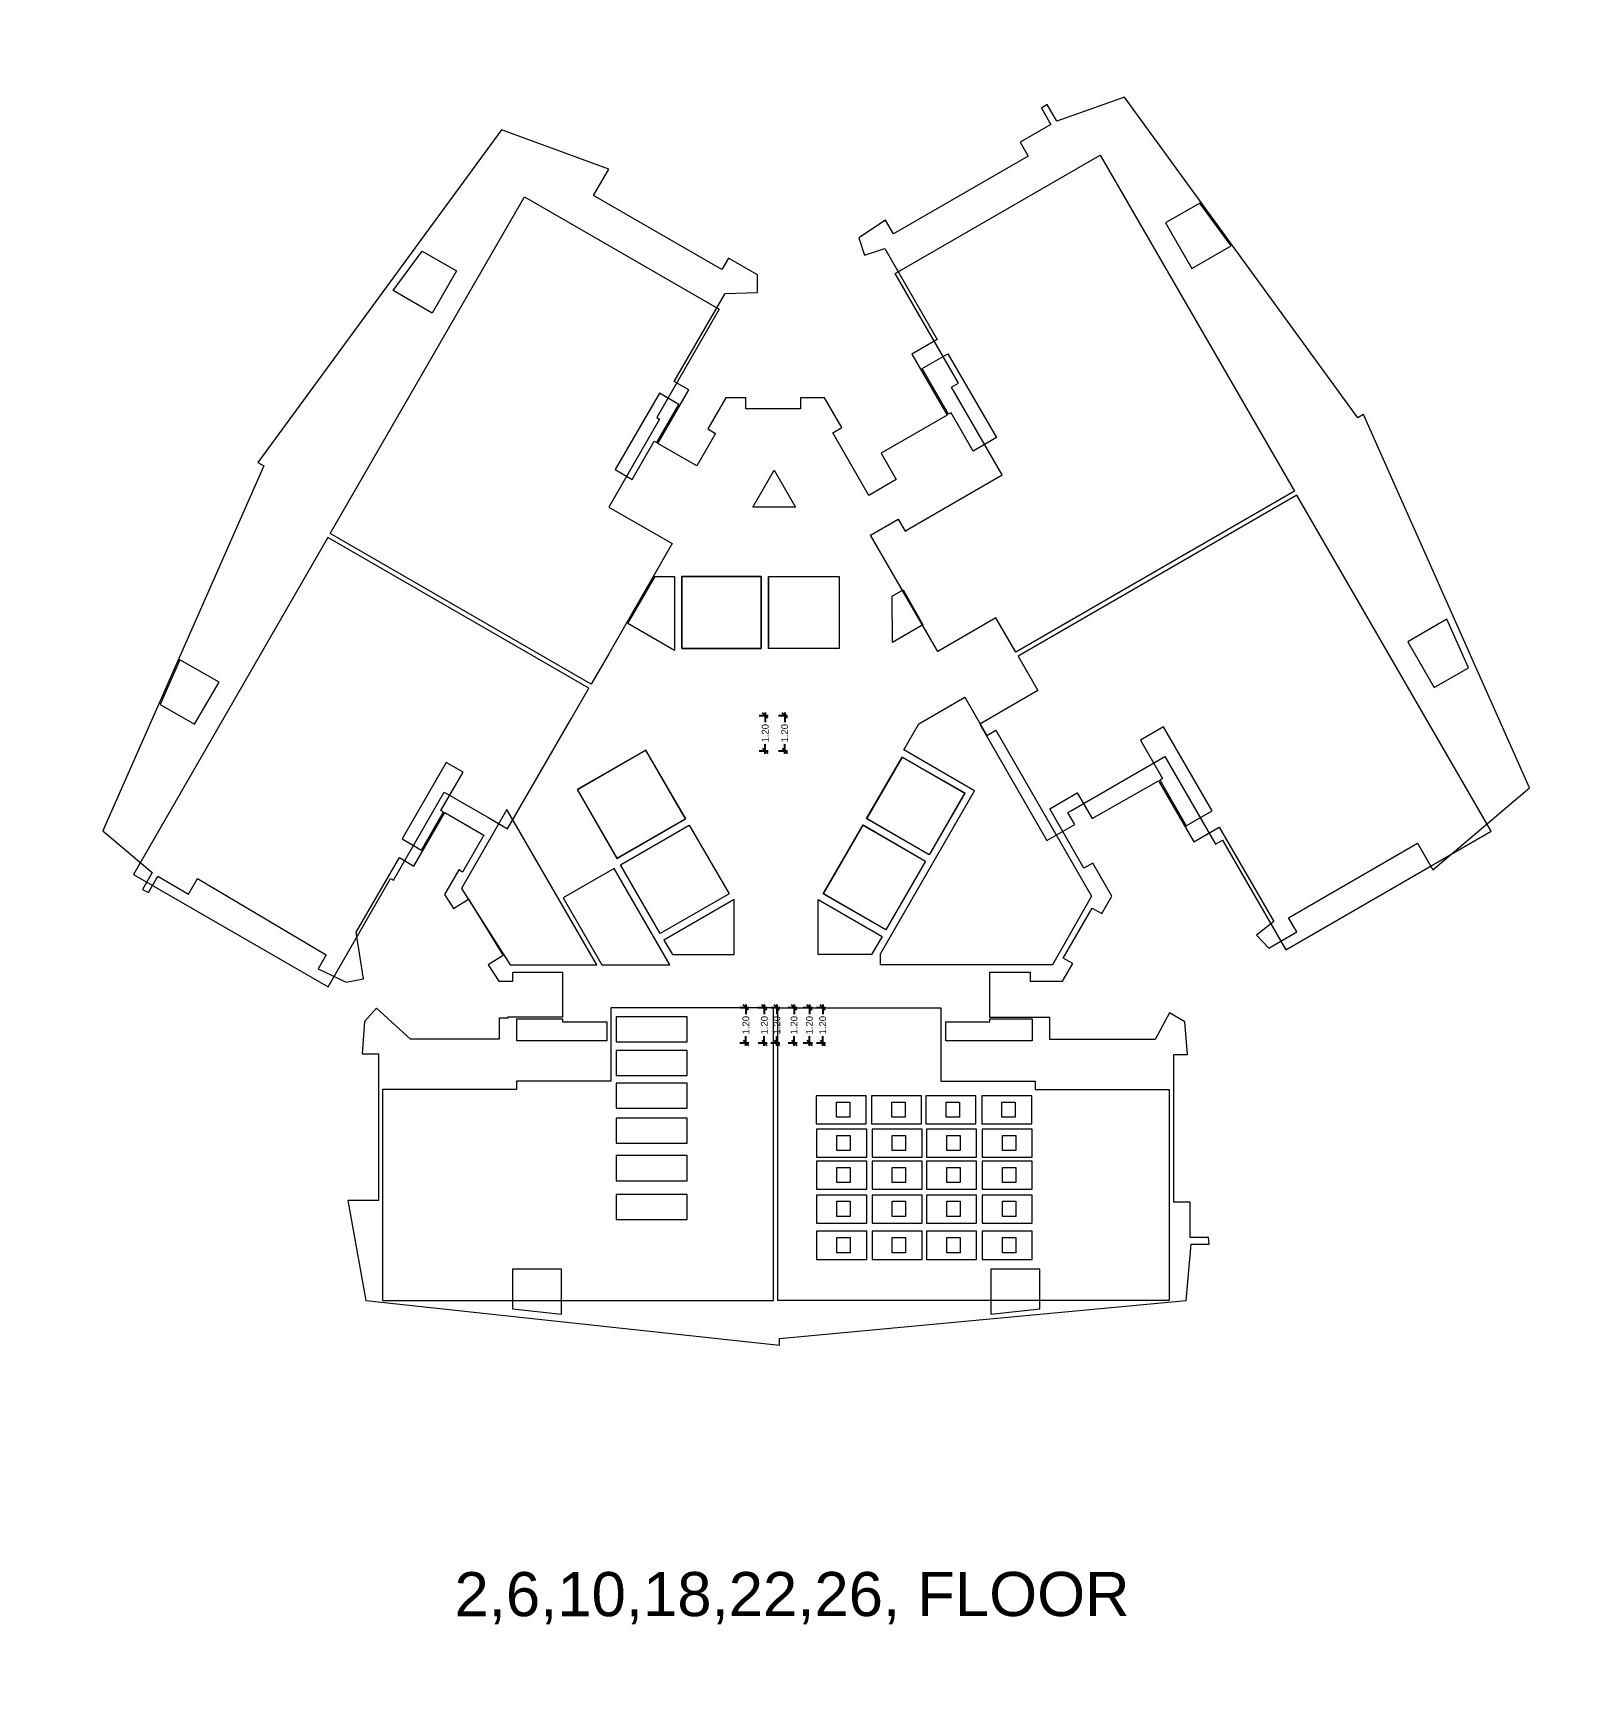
# Model space of a CAD drawing. Header units: metres. Extents: x 256329 to 886268, y -249371 to 355.
# Drawn here: x 287235.4 to 287288.1, y -727.2 to -670.6 of the extents above; entities that cross this region are included whole.
import ezdxf

# ---------------------------------------------------------------- set-up
doc = ezdxf.new("R2010")
doc.units = ezdxf.units.M
doc.header["$MEASUREMENT"] = 0
doc.header["$PDMODE"] = 35
doc.layers.get('0').update_dxf_attribs({"lineweight": 18})
doc.layers.get('Defpoints').update_dxf_attribs({"lineweight": 20})
doc.layers.add('A_TEXT', color=4, linetype='Continuous', lineweight=0, transparency=0.3)
doc.layers.add('BLK_2_FLR_7_BATH', color=3, linetype='Continuous', plot=False)
doc.layers.add('BLK_2_FLR_7_LIFT_5', color=3, linetype='Continuous', plot=False)
doc.layers.add('BLK_2_FLR_7_BLT_UP_AREA', color=7, linetype='Continuous', true_color=0x995f4c)
doc.layers.add('BLK_2_FLR_7_BLT_UP_AREA_DEDUCT', color=7, linetype='Continuous', true_color=0x995f4c)
for name, color, linetype in [('BLK_2_FLR_7_CARPET_AREA', 34, 'Continuous'), ('BLK_2_FLR_7_EXIT_WIDTH_STAIR', 7, 'Continuous'), ('BLK_2_FLR_7_FAR_AREA_DEDUCT', 7, 'Continuous'), ('BLK_2_FLR_7_LIFT_4', 7, 'Continuous'), ('BLK_2_FLR_7_LIFT_6', 34, 'Continuous'), ('BLK_2_FLR_7_WATER_CLOSET', 2, 'Continuous')]:
    doc.layers.add(name, color=color, linetype=linetype)
for name, color, linetype, lineweight in [('BLK_2_FLR_7_EXIT_WIDTH_DOOR', 7, 'Continuous', 0), ('BLK_2_FLR_7_LIFT_1', 1, 'Continuous', 0), ('BLK_2_FLR_7_LIFT_2', 1, 'Continuous', 0), ('BLK_2_FLR_7_LIFT_3', 7, 'Continuous', 0), ('BLK_2_FLR_7_UNITFA', 7, 'Continuous', 0)]:
    doc.layers.add(name, color=color, linetype=linetype, lineweight=lineweight)
doc.styles.add('Arial', font='arial.ttf')
doc.styles.get("Standard").update_dxf_attribs({"font": 'arial.ttf'})
doc.dimstyles.new('METRIC DIM', dxfattribs={"dimtxt": 0.23, "dimasz": 0.18, "dimexe": 0.1, "dimexo": 0.1, "dimgap": 0.09, "dimtad": 0, "dimzin": 0, "dimdsep": 46, "dimtxsty": 'Standard', "dimblk": 'OBLIQUE', "dimcen": 0, "dimdle": 0.1, "dimclrd": 147, "dimclre": 147, "dimclrt": 7, "dimadec": 0, "dimazin": 0, "dimtfac": 1, "dimtofl": 0, "dimtmove": 0, "dimatfit": 2, "dimfxl": 0.125, "dimtolj": 1, "dimtzin": 0, "dimarcsym": 0})

# ---------------------------------------------------------------- blocks, each defined once
blk = doc.blocks.new('_Oblique')
at = {"color": 0, "linetype": 'ByBlock', "lineweight": -2}
blk.add_line((-0.5, -0.5), (0.5, 0.5), dxfattribs=at)
blk = doc.blocks.new('*D1615')
at = {"layer": 'BLK_2_FLR_7_EXIT_WIDTH_DOOR', "color": 147, "lineweight": -2, "transparency": 16777216}
for p, q in [((287259.390666, -703.728758), (287259.697729, -703.728758)), ((287259.597729, -703.628758), (287259.597729, -703.952058)), ((287259.390666, -704.930358), (287259.697729, -704.930358)), ((287259.597729, -705.030358), (287259.597729, -704.707058))]:
    blk.add_line(p, q, dxfattribs=at)
at = {"layer": 'Defpoints', "color": 0, "transparency": 16777216}
for p in [(287259.290666, -703.728758), (287259.290666, -704.930358), (287259.597729, -704.930358)]:
    blk.add_point(p, dxfattribs=at)
at = {"layer": 'BLK_2_FLR_7_EXIT_WIDTH_DOOR', "color": 147, "lineweight": -2, "transparency": 16777216, "xscale": 0.18, "yscale": 0.18, "zscale": 0.18}
for p, rotation in [((287259.597729, -703.728758), 90), ((287259.597729, -704.930358), 270)]:
    blk.add_blockref('_Oblique', p, dxfattribs=dict(at, rotation=rotation))
at = {"layer": 'BLK_2_FLR_7_EXIT_WIDTH_DOOR', "color": 7, "transparency": 16777216, "insert": (287259.597729, -704.329558), "char_height": 0.23, "attachment_point": 5, "rotation": 90}
blk.add_mtext('\\A1;1.20', dxfattribs=at)
blk = doc.blocks.new('*D1616')
at = {"layer": 'BLK_2_FLR_7_EXIT_WIDTH_DOOR', "color": 147, "lineweight": -2, "transparency": 16777216}
for p, q in [((287260.016517, -703.728758), (287260.32358, -703.728758)), ((287260.22358, -703.628758), (287260.22358, -703.952058)), ((287260.016517, -704.930358), (287260.32358, -704.930358)), ((287260.22358, -705.030358), (287260.22358, -704.707058))]:
    blk.add_line(p, q, dxfattribs=at)
at = {"layer": 'Defpoints', "color": 0, "transparency": 16777216}
for p in [(287259.916517, -703.728758), (287259.916517, -704.930358), (287260.22358, -704.930358)]:
    blk.add_point(p, dxfattribs=at)
at = {"layer": 'BLK_2_FLR_7_EXIT_WIDTH_DOOR', "color": 147, "lineweight": -2, "transparency": 16777216, "xscale": 0.18, "yscale": 0.18, "zscale": 0.18}
for p, rotation in [((287260.22358, -703.728758), 90), ((287260.22358, -704.930358), 270)]:
    blk.add_blockref('_Oblique', p, dxfattribs=dict(at, rotation=rotation))
at = {"layer": 'BLK_2_FLR_7_EXIT_WIDTH_DOOR', "color": 7, "transparency": 16777216, "insert": (287260.22358, -704.329558), "char_height": 0.23, "attachment_point": 5, "rotation": 90}
blk.add_mtext('\\A1;1.20', dxfattribs=at)
blk = doc.blocks.new('*D1617')
at = {"layer": 'BLK_2_FLR_7_EXIT_WIDTH_DOOR', "color": 147, "lineweight": -2, "transparency": 16777216}
for p, q in [((287260.443499, -703.728758), (287260.750563, -703.728758)), ((287260.650563, -703.628758), (287260.650563, -703.952058)), ((287260.443499, -704.930358), (287260.750563, -704.930358)), ((287260.650563, -705.030358), (287260.650563, -704.707058))]:
    blk.add_line(p, q, dxfattribs=at)
at = {"layer": 'Defpoints', "color": 0, "transparency": 16777216}
for p in [(287260.343499, -703.728758), (287260.343499, -704.930358), (287260.650563, -704.930358)]:
    blk.add_point(p, dxfattribs=at)
at = {"layer": 'BLK_2_FLR_7_EXIT_WIDTH_DOOR', "color": 147, "lineweight": -2, "transparency": 16777216, "xscale": 0.18, "yscale": 0.18, "zscale": 0.18}
for p, rotation in [((287260.650563, -703.728758), 90), ((287260.650563, -704.930358), 270)]:
    blk.add_blockref('_Oblique', p, dxfattribs=dict(at, rotation=rotation))
at = {"layer": 'BLK_2_FLR_7_EXIT_WIDTH_DOOR', "color": 7, "transparency": 16777216, "insert": (287260.650563, -704.329558), "char_height": 0.23, "attachment_point": 5, "rotation": 90}
blk.add_mtext('\\A1;1.20', dxfattribs=at)
blk = doc.blocks.new('*D1618')
at = {"layer": 'BLK_2_FLR_7_EXIT_WIDTH_DOOR', "color": 147, "lineweight": -2, "transparency": 16777216}
for p, q in [((287261.028407, -703.728758), (287261.33547, -703.728758)), ((287261.23547, -703.628758), (287261.23547, -703.952058)), ((287261.028407, -704.930358), (287261.33547, -704.930358)), ((287261.23547, -705.030358), (287261.23547, -704.707058))]:
    blk.add_line(p, q, dxfattribs=at)
at = {"layer": 'Defpoints', "color": 0, "transparency": 16777216}
for p in [(287260.928407, -703.728758), (287260.928407, -704.930358), (287261.23547, -704.930358)]:
    blk.add_point(p, dxfattribs=at)
at = {"layer": 'BLK_2_FLR_7_EXIT_WIDTH_DOOR', "color": 147, "lineweight": -2, "transparency": 16777216, "xscale": 0.18, "yscale": 0.18, "zscale": 0.18}
for p, rotation in [((287261.23547, -703.728758), 90), ((287261.23547, -704.930358), 270)]:
    blk.add_blockref('_Oblique', p, dxfattribs=dict(at, rotation=rotation))
at = {"layer": 'BLK_2_FLR_7_EXIT_WIDTH_DOOR', "color": 7, "transparency": 16777216, "insert": (287261.23547, -704.329558), "char_height": 0.23, "attachment_point": 5, "rotation": 90}
blk.add_mtext('\\A1;1.20', dxfattribs=at)
blk = doc.blocks.new('*D1619')
at = {"layer": 'BLK_2_FLR_7_EXIT_WIDTH_DOOR', "color": 147, "lineweight": -2, "transparency": 16777216}
for p, q in [((287261.548975, -703.728758), (287261.856038, -703.728758)), ((287261.756038, -703.628758), (287261.756038, -703.952058)), ((287261.548975, -704.930358), (287261.856038, -704.930358)), ((287261.756038, -705.030358), (287261.756038, -704.707058))]:
    blk.add_line(p, q, dxfattribs=at)
at = {"layer": 'Defpoints', "color": 0, "transparency": 16777216}
for p in [(287261.448975, -703.728758), (287261.448975, -704.930358), (287261.756038, -704.930358)]:
    blk.add_point(p, dxfattribs=at)
at = {"layer": 'BLK_2_FLR_7_EXIT_WIDTH_DOOR', "color": 147, "lineweight": -2, "transparency": 16777216, "xscale": 0.18, "yscale": 0.18, "zscale": 0.18}
for p, rotation in [((287261.756038, -703.728758), 90), ((287261.756038, -704.930358), 270)]:
    blk.add_blockref('_Oblique', p, dxfattribs=dict(at, rotation=rotation))
at = {"layer": 'BLK_2_FLR_7_EXIT_WIDTH_DOOR', "color": 7, "transparency": 16777216, "insert": (287261.756038, -704.329558), "char_height": 0.23, "attachment_point": 5, "rotation": 90}
blk.add_mtext('\\A1;1.20', dxfattribs=at)
blk = doc.blocks.new('*D1620')
at = {"layer": 'BLK_2_FLR_7_EXIT_WIDTH_DOOR', "color": 147, "lineweight": -2, "transparency": 16777216}
for p, q in [((287261.999353, -703.728758), (287262.306417, -703.728758)), ((287262.206417, -703.628758), (287262.206417, -703.952058)), ((287261.999353, -704.930358), (287262.306417, -704.930358)), ((287262.206417, -705.030358), (287262.206417, -704.707058))]:
    blk.add_line(p, q, dxfattribs=at)
at = {"layer": 'Defpoints', "color": 0, "transparency": 16777216}
for p in [(287261.899353, -703.728758), (287261.899353, -704.930358), (287262.206417, -704.930358)]:
    blk.add_point(p, dxfattribs=at)
at = {"layer": 'BLK_2_FLR_7_EXIT_WIDTH_DOOR', "color": 147, "lineweight": -2, "transparency": 16777216, "xscale": 0.18, "yscale": 0.18, "zscale": 0.18}
for p, rotation in [((287262.206417, -703.728758), 90), ((287262.206417, -704.930358), 270)]:
    blk.add_blockref('_Oblique', p, dxfattribs=dict(at, rotation=rotation))
at = {"layer": 'BLK_2_FLR_7_EXIT_WIDTH_DOOR', "color": 7, "transparency": 16777216, "insert": (287262.206417, -704.329558), "char_height": 0.23, "attachment_point": 5, "rotation": 90}
blk.add_mtext('\\A1;1.20', dxfattribs=at)
blk = doc.blocks.new('*D1621')
at = {"layer": 'BLK_2_FLR_7_EXIT_WIDTH_STAIR', "color": 147, "lineweight": -2, "transparency": 16777216}
for p, q in [((287260.708597, -693.804863), (287261.01566, -693.804863)), ((287260.91566, -693.704863), (287260.91566, -694.028163)), ((287260.91566, -695.106463), (287260.91566, -694.783163)), ((287260.708597, -695.006463), (287261.01566, -695.006463))]:
    blk.add_line(p, q, dxfattribs=at)
at = {"layer": 'Defpoints', "color": 0, "transparency": 16777216}
for p in [(287260.608597, -693.804863), (287260.608597, -695.006463), (287260.91566, -695.006463)]:
    blk.add_point(p, dxfattribs=at)
at = {"layer": 'BLK_2_FLR_7_EXIT_WIDTH_STAIR', "color": 147, "lineweight": -2, "transparency": 16777216, "xscale": 0.18, "yscale": 0.18, "zscale": 0.18}
for p, rotation in [((287260.91566, -693.804863), 90), ((287260.91566, -695.006463), 270)]:
    blk.add_blockref('_Oblique', p, dxfattribs=dict(at, rotation=rotation))
at = {"layer": 'BLK_2_FLR_7_EXIT_WIDTH_STAIR', "color": 7, "transparency": 16777216, "insert": (287260.91566, -694.405663), "char_height": 0.23, "attachment_point": 5, "rotation": 90}
blk.add_mtext('\\A1;1.20', dxfattribs=at)
blk = doc.blocks.new('*D1622')
at = {"layer": 'BLK_2_FLR_7_EXIT_WIDTH_STAIR', "color": 147, "lineweight": -2, "transparency": 16777216}
for p, q in [((287260.047651, -693.804863), (287260.354715, -693.804863)), ((287260.254715, -693.704863), (287260.254715, -694.028163)), ((287260.254715, -695.106463), (287260.254715, -694.783163)), ((287260.047651, -695.006463), (287260.354715, -695.006463))]:
    blk.add_line(p, q, dxfattribs=at)
at = {"layer": 'Defpoints', "color": 0, "transparency": 16777216}
for p in [(287259.947651, -693.804863), (287259.947651, -695.006463), (287260.254715, -695.006463)]:
    blk.add_point(p, dxfattribs=at)
at = {"layer": 'BLK_2_FLR_7_EXIT_WIDTH_STAIR', "color": 147, "lineweight": -2, "transparency": 16777216, "xscale": 0.18, "yscale": 0.18, "zscale": 0.18}
for p, rotation in [((287260.254715, -693.804863), 90), ((287260.254715, -695.006463), 270)]:
    blk.add_blockref('_Oblique', p, dxfattribs=dict(at, rotation=rotation))
at = {"layer": 'BLK_2_FLR_7_EXIT_WIDTH_STAIR', "color": 7, "transparency": 16777216, "insert": (287260.254715, -694.405663), "char_height": 0.23, "attachment_point": 5, "rotation": 90}
blk.add_mtext('\\A1;1.20', dxfattribs=at)

msp = doc.modelspace()

# ---------------------------------------------------------------- linework, layer by layer
at = {"layer": 'BLK_2_FLR_7_BATH', "color": 3, "linetype": 'ByBlock', "lineweight": 9}
for points in [[(287261.983644, -707.686565), (287263.685444, -707.686565), (287263.685444, -706.732728), (287261.983644, -706.732728)], [(287263.867046, -707.686565), (287265.568846, -707.686565), (287265.568846, -706.732728), (287263.867046, -706.732728)], [(287265.715355, -707.686565), (287267.417155, -707.686565), (287267.417155, -706.732728), (287265.715355, -706.732728)], [(287267.610455, -707.686565), (287269.312255, -707.686565), (287269.312255, -706.732728), (287267.610455, -706.732728)], [(287262.001191, -708.819646), (287263.702991, -708.819646), (287263.702991, -707.865809), (287262.001191, -707.865809)], [(287263.884594, -708.819646), (287265.586394, -708.819646), (287265.586394, -707.865809), (287263.884594, -707.865809)], [(287265.732902, -708.819646), (287267.434702, -708.819646), (287267.434702, -707.865809), (287265.732902, -707.865809)], [(287267.628002, -708.819646), (287269.329802, -708.819646), (287269.329802, -707.865809), (287267.628002, -707.865809)], [(287262.001191, -709.905515), (287263.702991, -709.905515), (287263.702991, -708.951679), (287262.001191, -708.951679)], [(287263.884594, -709.905515), (287265.586394, -709.905515), (287265.586394, -708.951679), (287263.884594, -708.951679)], [(287265.732902, -709.905515), (287267.434702, -709.905515), (287267.434702, -708.951679), (287265.732902, -708.951679)], [(287267.628002, -709.905515), (287269.329802, -709.905515), (287269.329802, -708.951679), (287267.628002, -708.951679)], [(287262.001191, -711.055121), (287263.702991, -711.055121), (287263.702991, -710.101284), (287262.001191, -710.101284)], [(287263.884594, -711.055121), (287265.586394, -711.055121), (287265.586394, -710.101284), (287263.884594, -710.101284)], [(287265.732902, -711.055121), (287267.434702, -711.055121), (287267.434702, -710.101284), (287265.732902, -710.101284)], [(287267.628002, -711.055121), (287269.329802, -711.055121), (287269.329802, -710.101284), (287267.628002, -710.101284)], [(287262.001191, -712.287347), (287263.702991, -712.287347), (287263.702991, -711.33351), (287262.001191, -711.33351)], [(287263.884594, -712.287347), (287265.586394, -712.287347), (287265.586394, -711.33351), (287263.884594, -711.33351)], [(287265.732902, -712.287347), (287267.434702, -712.287347), (287267.434702, -711.33351), (287265.732902, -711.33351)], [(287267.628002, -712.287347), (287269.329802, -712.287347), (287269.329802, -711.33351), (287267.628002, -711.33351)]]:
    msp.add_lwpolyline(points, close=True, dxfattribs=at)
at = {"layer": 'BLK_2_FLR_7_BLT_UP_AREA', "color": 14, "linetype": 'ByBlock', "lineweight": 9, "elevation": 0.042641}
msp.add_lwpolyline([(287259.987642, -678.828103), (287259.003875, -678.259979), (287258.779146, -678.649183), (287254.415549, -676.129394), (287254.935202, -675.23084), (287251.295212, -673.904923), (287243.014675, -685.204859), (287243.210919, -685.31809), (287237.745714, -697.728996), (287239.419676, -699.141885), (287239.088814, -699.713912), (287239.296036, -699.81502), (287239.613151, -699.267356), (287240.652874, -699.871436), (287240.956451, -699.344866), (287245.332806, -701.935706), (287245.057937, -702.411668), (287246.01005, -702.870299), (287246.598215, -702.75181), (287246.354511, -701.168383), (287247.819191, -698.633233), (287248.314787, -698.919488), (287249.363504, -697.103058), (287250.686014, -697.86661), (287249.962133, -699.123865), (287249.842059, -699.054639), (287249.358776, -699.892519), (287249.582512, -700.240054), (287249.663623, -700.364726), (287250.172018, -700.051072), (287251.348127, -701.959441), (287250.841557, -702.28101), (287251.201099, -702.838265), (287251.675513, -702.838263), (287251.675513, -702.529375), (287253.365486, -702.529375), (287253.365616, -704.061716), (287251.511162, -704.061715), (287251.511162, -704.089887), (287251.211033, -704.089908), (287251.211061, -704.800246), (287248.197482, -704.800365), (287247.038526, -703.755986), (287246.635473, -704.200436), (287246.559145, -705.299629), (287247.111161, -705.299693), (287247.1112, -710.29082), (287246.069903, -710.290853), (287246.684313, -713.689601), (287260.742143, -715.207223), (287260.742159, -714.980756), (287274.564529, -713.686866), (287274.72503, -711.770561), (287275.341279, -711.770526), (287275.322261, -711.540516), (287274.693835, -711.540557), (287274.693178, -710.341309), (287274.142513, -710.341309), (287274.142514, -705.320156), (287274.602418, -705.320898), (287274.516362, -704.212547), (287273.996707, -703.912615), (287273.509438, -704.812874), (287269.924103, -704.813364), (287269.924069, -704.063319), (287267.888059, -704.062699), (287267.887674, -702.526807), (287269.258973, -702.527601), (287269.258796, -702.833748), (287270.358924, -702.833913), (287270.703308, -702.237474), (287270.378977, -702.0502), (287271.367014, -700.348001), (287271.691371, -700.533748), (287272.033229, -699.942259), (287271.385715, -698.818769), (287271.082473, -698.993539), (287269.924535, -696.971429), (287270.860787, -696.427675), (287271.365863, -697.301621), (287273.624406, -696.020236), (287274.820546, -698.094025), (287275.677896, -697.598523), (287277.537041, -700.804615), (287276.952813, -701.269428), (287277.368292, -701.708936), (287278.317159, -701.160549), (287278.039898, -700.680808), (287282.425591, -698.146204), (287282.946936, -699.048301), (287286.23452, -696.264295), (287280.591917, -683.571469), (287280.396734, -683.68427), (287272.462248, -672.786924), (287270.162222, -673.605203), (287269.832667, -673.034841), (287269.641307, -673.163509), (287269.958688, -673.712915), (287268.91972, -674.31337), (287269.194866, -674.789453), (287264.612038, -677.438038), (287264.336651, -676.969651), (287263.439118, -677.572955), (287263.622335, -678.162688), (287264.316372, -677.937773), (287266.099997, -681.024027), (287265.241935, -681.519923), (287266.442155, -683.592598), (287264.194276, -684.892436), (287264.709382, -685.783738), (287263.771974, -686.32549), (287262.551953, -684.192389), (287262.855194, -684.017618), (287262.272359, -683.006351), (287261.456895, -683.007704), (287261.456677, -683.382583), (287259.59822, -683.382615), (287259.59822, -683.007589), (287258.90949, -683.006357), (287258.299812, -684.063305), (287258.567912, -684.218046), (287257.93218, -685.319161), (287256.607912, -684.554592), (287257.658737, -682.73447), (287257.162251, -682.44852), (287258.889224, -679.458749), (287259.986058, -679.428641)], close=True, dxfattribs=at)
at = {"layer": 'BLK_2_FLR_7_BLT_UP_AREA_DEDUCT', "color": 14, "linetype": 'ByBlock', "lineweight": 9}
for points, elevation in [([(287275.023951, -676.390179), (287273.859597, -677.05992), (287274.757866, -678.614219), (287276.084533, -677.846726)], 0.042641), ([(287249.75962, -678.695481), (287248.935166, -680.124727), (287247.608304, -679.358661), (287248.589384, -678.019842)], 0.042641), ([(287265.586864, -682.013573), (287266.463302, -681.507049), (287268.112404, -684.360532), (287267.323373, -684.816533), (287266.572496, -683.51727), (287266.485485, -683.567585)], 0.042641), ([(287257.315247, -683.229424), (287256.657236, -682.849729), (287255.156669, -685.448779), (287255.728002, -685.778639), (287256.478433, -684.479829), (287256.564616, -684.529585)], 0.042641), ([(287261.286294, -686.727993), (287259.83123, -686.727778), (287260.558718, -685.470169)], 0.042641), ([(287257.171248, -691.59031), (287255.585055, -690.681119), (287256.510607, -689.079325), (287257.171036, -689.07916)], 0.042641), ([(287260.121035, -689.078422), (287257.421035, -689.077863), (287257.421648, -691.529097), (287260.121648, -691.528422)], 0.042641), ([(287262.771648, -691.527759), (287260.375331, -691.527759), (287260.375331, -689.078358), (287262.771648, -689.078358)], 0.042641), ([(287265.615612, -690.719272), (287264.573992, -691.320876), (287264.57249, -689.750677), (287264.940625, -689.538506)], 0.042641), ([(287283.416937, -690.534177), (287282.091515, -691.299408), (287282.987864, -692.854802), (287284.150697, -692.182935)], 0.042641), ([(287241.690382, -692.673038), (287240.363551, -691.906918), (287239.694351, -693.426615), (287240.860581, -694.099125)], 0.042641), ([(287275.441455, -697.042181), (287273.792901, -694.189645), (287273.00387, -694.645646), (287273.754747, -695.944908), (287273.667724, -695.995201), (287274.56542, -697.548475)], -0.042641), ([(287257.539862, -697.3188), (287255.219593, -698.657288), (287253.87773, -696.315291), (287256.187417, -694.981944)], 0.042641), ([(287265.825819, -698.535477), (287263.704162, -697.311765), (287264.914336, -695.216084), (287267.03663, -696.440163)], 0.042641), ([(287249.983257, -695.728809), (287249.411909, -695.398945), (287247.911899, -697.997068), (287248.569749, -698.377041), (287249.319431, -697.077584), (287249.233254, -697.027867)], 0.042641), ([(287254.527492, -702.279375), (287251.477658, -696.999866), (287249.928794, -699.681625), (287251.583764, -702.279375)], 0.042641), ([(287259.024308, -699.868123), (287256.685973, -701.218008), (287255.336088, -698.879673), (287257.674423, -697.529788)], 0.042641), ([(287264.351358, -701.089328), (287262.229009, -699.866578), (287263.579154, -697.528266), (287265.701447, -698.751112)], 0.042641), ([(287255.119299, -699.004184), (287253.387325, -700.004283), (287254.701038, -702.279375), (287257.010576, -702.279376)], 0.042641), ([(287259.198492, -700.056236), (287256.810962, -701.43452), (287257.097168, -701.929331), (287259.198524, -701.929294)], 0.042641), ([(287264.222979, -701.311667), (287263.867218, -701.927809), (287262.056969, -701.929235), (287262.056487, -700.055391)], 0.042641), ([(287254.865616, -704.861703), (287251.811444, -704.861703), (287251.812831, -704.112315), (287253.36562, -704.112184), (287253.365629, -704.212692), (287254.865616, -704.212693)], 0.042641), ([(287253.331255, -712.622394), (287251.661997, -712.623094), (287251.661161, -713.973818), (287253.332539, -714.154768)], 0.042641)]:
    msp.add_lwpolyline(points, close=True, dxfattribs=dict(at, elevation=elevation))
for points in [[(287269.324006, -704.112305), (287269.32409, -704.861703), (287266.388059, -704.861703), (287266.388059, -704.211716), (287267.888046, -704.211716), (287267.888055, -704.112184)], [(287269.592514, -712.623204), (287267.92242, -712.623204), (287267.92242, -714.154629), (287269.592514, -713.973818)]]:
    msp.add_lwpolyline(points, close=True, dxfattribs=at)
at = {"layer": 'BLK_2_FLR_7_CARPET_AREA', "color": 14, "linetype": 'ByBlock', "lineweight": 9, "elevation": 0.042641}
for points in [[(287268.772472, -691.655252), (287268.096074, -690.484814), (287266.118814, -691.628126), (287263.827592, -687.673369), (287264.770457, -687.128486), (287265.005918, -687.535894), (287265.135791, -687.46084), (287268.303392, -685.630279), (287266.579865, -682.647825), (287266.821437, -682.508224), (287264.669656, -678.784702), (287271.639431, -674.756859), (287278.242401, -686.182672), (287268.772472, -691.655252)], [(287254.934567, -691.704886), (287254.334574, -692.744102), (287245.465874, -687.623746), (287252.076101, -676.175319), (287258.689753, -679.994691), (287256.564758, -683.674347), (287256.662763, -683.730931), (287254.937746, -686.718698), (287255.7689, -687.198571), (287255.7689, -687.198571), (287256.418421, -687.573574), (287256.418421, -687.573574), (287257.094452, -687.963862), (287254.934567, -691.704886)], [(287268.847588, -691.785231), (287269.524008, -692.955656), (287267.546204, -694.098029), (287269.828859, -698.057737), (287270.771713, -697.512837), (287270.536274, -697.105417), (287270.666146, -697.030361), (287273.833714, -695.199742), (287275.557351, -698.182132), (287275.798918, -698.042521), (287277.950837, -701.765963), (287284.92054, -697.737993), (287278.317326, -686.31232), (287268.847588, -691.785231)], [(287253.659581, -693.913221), (287254.2596, -692.874021), (287245.390874, -687.75365), (287238.78134, -699.202477), (287245.395833, -703.020392), (287247.520018, -699.340268), (287247.618023, -699.396851), (287249.343001, -696.409062), (287250.17416, -696.888927), (287250.17416, -696.888927), (287250.823681, -697.263928), (287250.823681, -697.263928), (287251.499696, -697.654245), (287253.659581, -693.913221)], [(287260.537842, -703.73958), (287259.334096, -703.739604), (287259.333022, -703.739592), (287255.001598, -703.736878), (287255.00166, -704.526752), (287255.00166, -704.526752), (287255.001584, -705.276738), (287255.001584, -705.276738), (287255.001585, -706.226738), (287251.796923, -706.226568), (287251.79674, -706.51527), (287247.247158, -706.514748), (287247.247159, -713.686866), (287260.537834, -713.686866)], [(287260.687827, -703.73958), (287261.891573, -703.739604), (287261.892647, -703.739592), (287266.22407, -703.736878), (287266.224008, -704.526752), (287266.224008, -704.526752), (287266.224084, -705.276738), (287266.224084, -705.276738), (287266.224084, -706.226738), (287269.428746, -706.226568), (287269.428929, -706.51527), (287273.978511, -706.514748), (287273.97851, -713.686866), (287260.687834, -713.686866)]]:
    msp.add_lwpolyline(points, close=True, dxfattribs=at)
at = {"layer": 'BLK_2_FLR_7_FAR_AREA_DEDUCT', "color": 14, "linetype": 'ByBlock', "lineweight": 9, "elevation": 0.042641}
msp.add_lwpolyline([(287270.013755, -702.276276), (287264.174644, -702.277736), (287264.171384, -701.90099), (287267.368104, -696.365833), (287264.96049, -694.976038), (287265.47676, -694.08603), (287267.0412, -693.18441), (287267.788746, -694.480228), (287268.091987, -694.305458), (287271.344481, -699.948801)], close=True, dxfattribs=at)
at = {"layer": 'BLK_2_FLR_7_LIFT_1', "color": 1, "linetype": 'ByBlock', "lineweight": 9, "elevation": 0.042641}
msp.add_lwpolyline([(287260.121648, -691.527465), (287257.421035, -691.527465), (287257.421035, -689.078141), (287260.121648, -689.078141)], close=True, dxfattribs=at)
at = {"layer": 'BLK_2_FLR_7_LIFT_2', "color": 1, "linetype": 'ByBlock', "lineweight": 9, "elevation": 0.042641}
msp.add_lwpolyline([(287262.771035, -691.526127), (287260.370422, -691.526127), (287260.370422, -689.076727), (287262.771035, -689.076727)], close=True, dxfattribs=at)
at = {"layer": 'BLK_2_FLR_7_LIFT_3', "color": 1, "linetype": 'ByBlock', "lineweight": 9, "elevation": 0.159639}
msp.add_lwpolyline([(287264.90782, -695.224458), (287267.034913, -696.437894), (287265.825528, -698.534712), (287263.692549, -697.303106)], close=True, dxfattribs=at)
at = {"layer": 'BLK_2_FLR_7_LIFT_4', "color": 1, "linetype": 'ByBlock', "lineweight": 9, "elevation": 0.042641}
msp.add_lwpolyline([(287262.22756, -699.862071), (287263.579521, -697.524935), (287265.700834, -698.750713), (287264.348873, -701.087849)], close=True, dxfattribs=at)
at = {"layer": 'BLK_2_FLR_7_LIFT_5', "color": 1, "linetype": 'ByBlock', "lineweight": 9, "elevation": 0.042641}
msp.add_lwpolyline([(287255.335475, -698.878041), (287257.67381, -697.528156), (287259.023695, -699.866491), (287256.68536, -701.216376)], close=True, dxfattribs=at)
at = {"layer": 'BLK_2_FLR_7_LIFT_6', "color": 2, "linetype": 'ByBlock', "lineweight": 9, "elevation": 0.124096}
msp.add_lwpolyline([(287256.191917, -694.97736), (287253.865713, -696.320242), (287255.215598, -698.658577), (287257.544362, -697.314217)], close=True, dxfattribs=at)
at = {"layer": 'BLK_2_FLR_7_UNITFA', "color": 5}
for points in [[(287257.595873, -704.049164), (287255.189791, -704.049164), (287255.189791, -704.899886), (287257.595873, -704.899886)], [(287257.595873, -705.191687), (287255.189791, -705.191687), (287255.189791, -706.042409), (287257.595873, -706.042409)], [(287257.595873, -706.303523), (287255.189791, -706.303523), (287255.189791, -707.154245), (287257.595873, -707.154245)], [(287257.595873, -707.493258), (287255.189791, -707.493258), (287255.189791, -708.343981), (287257.595873, -708.343981)], [(287257.595873, -708.763254), (287255.189791, -708.763254), (287255.189791, -709.613976), (287257.595873, -709.613976)], [(287257.595873, -710.085182), (287255.189791, -710.085182), (287255.189791, -710.935904), (287257.595873, -710.935904)]]:
    msp.add_lwpolyline(points, close=True, dxfattribs=at)
at = {"layer": 'BLK_2_FLR_7_WATER_CLOSET', "color": 3, "linetype": 'ByBlock', "lineweight": 9}
for points in [[(287262.67245, -706.944288), (287263.125049, -706.944288), (287263.125049, -707.460648), (287262.67245, -707.460648)], [(287264.555853, -706.944288), (287265.008451, -706.944288), (287265.008451, -707.460648), (287264.555853, -707.460648)], [(287266.404161, -706.944288), (287266.856759, -706.944288), (287266.856759, -707.460648), (287266.404161, -707.460648)], [(287268.299262, -706.944288), (287268.75186, -706.944288), (287268.75186, -707.460648), (287268.299262, -707.460648)], [(287262.689998, -708.077369), (287263.142596, -708.077369), (287263.142596, -708.593729), (287262.689998, -708.593729)], [(287264.5734, -708.077369), (287265.025999, -708.077369), (287265.025999, -708.593729), (287264.5734, -708.593729)], [(287266.421708, -708.077369), (287266.874307, -708.077369), (287266.874307, -708.593729), (287266.421708, -708.593729)], [(287268.316809, -708.077369), (287268.769407, -708.077369), (287268.769407, -708.593729), (287268.316809, -708.593729)], [(287262.689998, -709.163238), (287263.142596, -709.163238), (287263.142596, -709.679598), (287262.689998, -709.679598)], [(287264.5734, -709.163238), (287265.025999, -709.163238), (287265.025999, -709.679598), (287264.5734, -709.679598)], [(287266.421708, -709.163238), (287266.874307, -709.163238), (287266.874307, -709.679598), (287266.421708, -709.679598)], [(287268.316809, -709.163238), (287268.769407, -709.163238), (287268.769407, -709.679598), (287268.316809, -709.679598)], [(287262.689998, -710.312844), (287263.142596, -710.312844), (287263.142596, -710.829204), (287262.689998, -710.829204)], [(287264.5734, -710.312844), (287265.025999, -710.312844), (287265.025999, -710.829204), (287264.5734, -710.829204)], [(287266.421708, -710.312844), (287266.874307, -710.312844), (287266.874307, -710.829204), (287266.421708, -710.829204)], [(287268.316809, -710.312844), (287268.769407, -710.312844), (287268.769407, -710.829204), (287268.316809, -710.829204)], [(287262.689998, -711.54507), (287263.142596, -711.54507), (287263.142596, -712.06143), (287262.689998, -712.06143)], [(287264.5734, -711.54507), (287265.025999, -711.54507), (287265.025999, -712.06143), (287264.5734, -712.06143)], [(287266.421708, -711.54507), (287266.874307, -711.54507), (287266.874307, -712.06143), (287266.421708, -712.06143)], [(287268.316809, -711.54507), (287268.769407, -711.54507), (287268.769407, -712.06143), (287268.316809, -712.06143)]]:
    msp.add_lwpolyline(points, close=True, dxfattribs=at)

# ---------------------------------------------------------------- texts
at = {"layer": 'A_TEXT', "lineweight": 0, "insert": (287236.650365, -724.699496, 0.042641), "char_height": 1.5, "width": 49.030574, "attachment_point": 7, "rotation": 0.0179718, "style": 'Arial'}
msp.add_mtext('\\pxqc;2,6,10,18,22,26, FLOOR ', dxfattribs=at)

# ---------------------------------------------------------------- dimensions: what is measured, and where the dimension line sits
at = {"layer": 'BLK_2_FLR_7_EXIT_WIDTH_DOOR', "color": 1}
for base, p1, p2, picture, middle in [((287259.597729, -704.930358), (287259.290666, -703.728758), (287259.290666, -704.930358), '*D1615', (287259.597729, -704.329558)), ((287260.22358, -704.930358), (287259.916517, -703.728758), (287259.916517, -704.930358), '*D1616', (287260.22358, -704.329558)), ((287260.650563, -704.930358), (287260.343499, -703.728758), (287260.343499, -704.930358), '*D1617', (287260.650563, -704.329558)), ((287261.23547, -704.930358), (287260.928407, -703.728758), (287260.928407, -704.930358), '*D1618', (287261.23547, -704.329558)), ((287261.756038, -704.930358), (287261.448975, -703.728758), (287261.448975, -704.930358), '*D1619', (287261.756038, -704.329558)), ((287262.206417, -704.930358), (287261.899353, -703.728758), (287261.899353, -704.930358), '*D1620', (287262.206417, -704.329558))]:
    dim = msp.add_linear_dim(base=base, p1=p1, p2=p2, angle=90, dimstyle='METRIC DIM', override={"dimfxl": 0.18}, dxfattribs=at)
    dim.commit()
    dim.dimension.update_dxf_attribs({"geometry": picture, "text_midpoint": middle})
at = {"layer": 'BLK_2_FLR_7_EXIT_WIDTH_STAIR', "color": 7}
for base, p1, p2, picture, middle in [((287260.254715, -695.006463), (287259.947651, -693.804863), (287259.947651, -695.006463), '*D1622', (287260.254715, -694.405663)), ((287260.91566, -695.006463), (287260.608597, -693.804863), (287260.608597, -695.006463), '*D1621', (287260.91566, -694.405663))]:
    dim = msp.add_linear_dim(base=base, p1=p1, p2=p2, angle=90, dimstyle='METRIC DIM', override={"dimfxl": 0.18}, dxfattribs=at)
    dim.commit()
    dim.dimension.update_dxf_attribs({"geometry": picture, "text_midpoint": middle})

doc.saveas('drawing.dxf')
